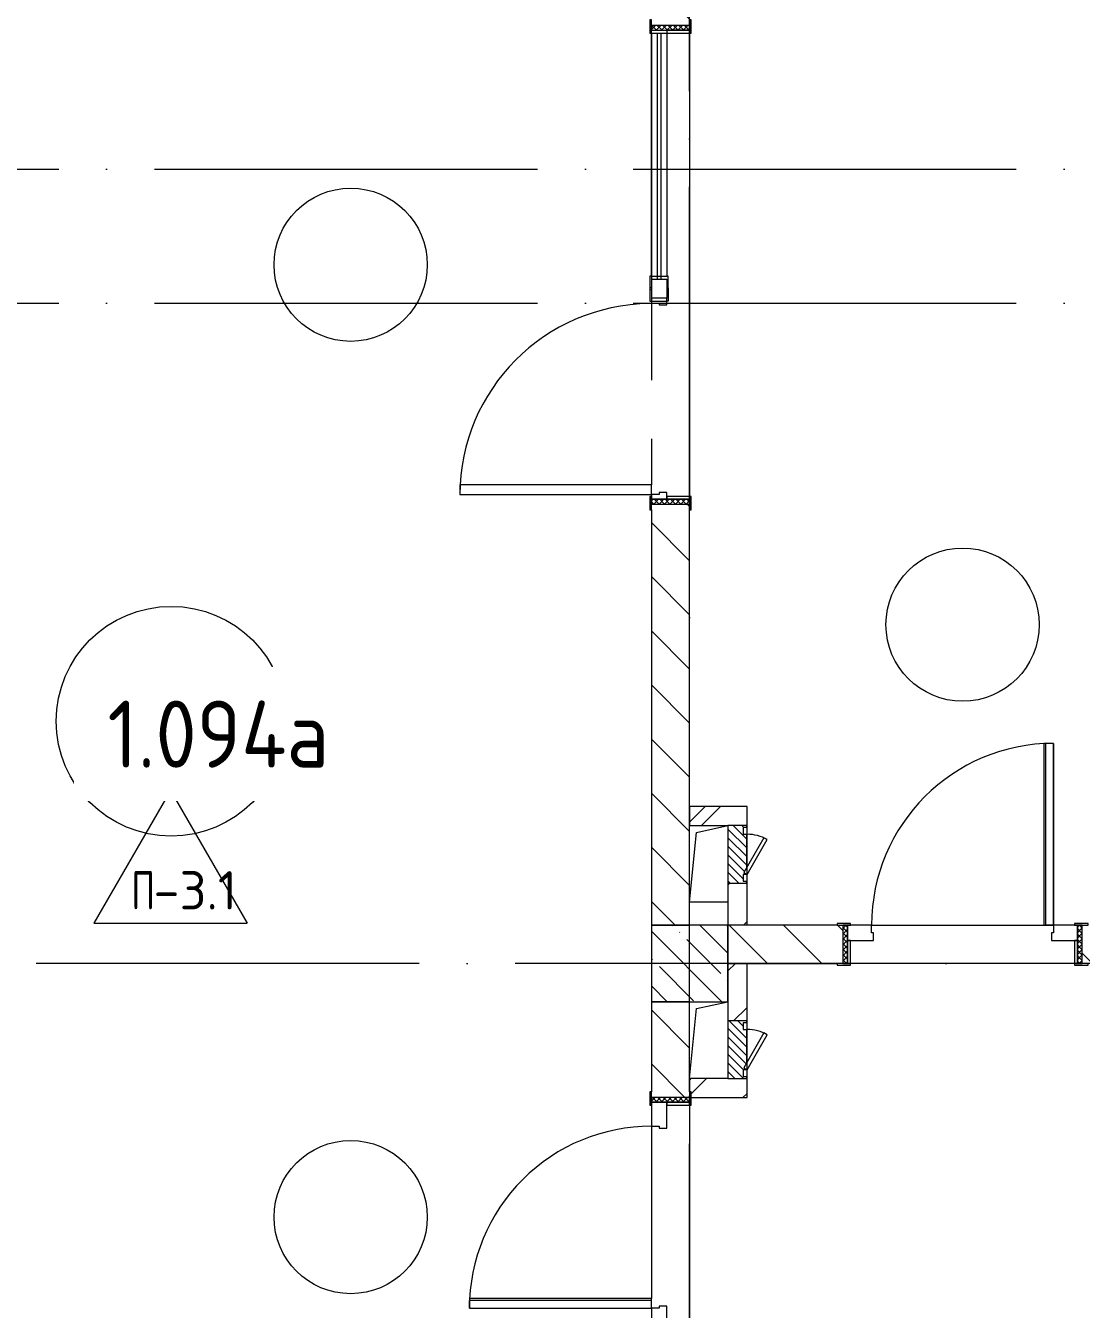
# Model space of a CAD drawing. Header units: millimetres. Extents: x -68946 to 288321, y -402657 to 324925.
# Drawn here: x 154071 to 159583, y 45718 to 52424 of the extents above; entities that cross this region are included whole.
import ezdxf

# ---------------------------------------------------------------- set-up
doc = ezdxf.new("R2010")
doc.units = ezdxf.units.MM
doc.linetypes.add('ADSK_Линия сетки', pattern=[2500, 2000, -250, 0, -250])
for name, color, linetype, lineweight in [('A-AREA-____-IDEN', 250, 'Continuous', 9), ('A-DETL-____-OTLN', 250, 'Continuous', 5), ('A-DETL-GENF-OTLN', 250, 'Continuous', 5), ('A-DOOR-____-IDEN', 31, 'Continuous', 9), ('A-DOOR-____-MCUT', 250, 'Continuous', 5), ('A-DOOR-____-OTLN', 250, 'Continuous', 5), ('A-DOOR-FRAM-MCUT', 31, 'Continuous', 5), ('A-DOOR-FRAM-OTLN', 31, 'Continuous', 5), ('A-DOOR-GLAZ-MCUT', 31, 'Continuous', 5), ('A-FLOR-____-IDEN', 11, 'Continuous', 9), ('A-FLOR-____-OTLN', 192, 'Continuous', 9), ('A-GENM-____-MCUT', 250, 'Continuous', 25), ('A-GENM-____-OTLN', 250, 'Continuous', 9), ('A-GLAZ-____-OTLN', 250, 'Continuous', 5), ('A-WALL-____-MCUT', 250, 'Continuous', 13), ('A-WALL-____-PATT', 250, 'Continuous', 13), ('I-WALL-____-OTLN', 250, 'Continuous', 9), ('S-COLS-____-MCUT', 250, 'Continuous', 25), ('S-COLS-____-OTLN', 250, 'Continuous', 9), ('S-GRID-____-OTLN', 250, 'Continuous', 9)]:
    doc.layers.add(name, color=color, linetype=linetype, lineweight=lineweight)
doc.styles.add('ISOCPEUR_1', font='isocpeur.ttf', dxfattribs={"width": 0.9, "height": 250})
doc.styles.add('ISOCPEUR_2', font='isocpeur.ttf', dxfattribs={"height": 160})
pattern_1 = [(135, (12287.91, -0.0006), (-141.42136, -141.42136), [])]
pattern_2 = [(135, (1676.41, 164.685), (-14.14214, -14.14214), []), (225, (1676.41, 164.685), (14.14214, -14.14214), [])]
pattern_3 = [(45, (-446.384, 164.685), (-14.1421, 14.1421), []), (135, (-446.384, 164.685), (-14.1421, -14.1421), [])]
pattern_4 = [(45, (12287.9, -0.0006), (-224.5064, 224.5064), []), (45, (12367.3, -0.0006), (0, 449.0128), []), (45, (12208.54, -0.0006), (0, 449.0128), [])]
pattern_5 = [(45, (125, 0), (-22.6274, 22.6274), [])]

# ---------------------------------------------------------------- blocks, each defined once
blk = doc.blocks.new('Дверь_СКБ_2Ст_Фрамуга2 - Н_ВВ-3_2500x2600h_Учебные помещения_Фрамуга слева-42054644-АР1_Маркировочный план 1 этажа С2и3')
at = {"layer": 'A-DOOR-____-OTLN'}
h = blk.add_hatch(dxfattribs=at)
h.set_pattern_fill('FP_8', color=256, style=0, pattern_type=2)
h.set_pattern_definition([(135, (1051.41, 164.685), (-14.1421, -14.1421), []), (225, (1051.41, 164.685), (14.1421, -14.1421), [])])
h.paths.add_polyline_path([(1237.5, -86.6), (1237.5, -100), (1262.5, -100), (1262.5, 100), (1237.5, 100)])
at = {"layer": 'A-DOOR-FRAM-OTLN'}
h = blk.add_hatch(dxfattribs=at)
h.set_pattern_fill('FP_9', color=256, style=0, pattern_type=2)
h.set_pattern_definition([(45, (-1071.384, 164.685), (-14.1421, 14.1421), []), (135, (-1071.384, 164.685), (-14.1421, -14.1421), [])])
h.paths.add_polyline_path([(-1237.5, 100), (-1237.5, -100), (-1212.5, -100), (-1212.5, 100), (-1228.7, 100)])
at = {"layer": 'A-DOOR-____-MCUT'}
for p, q in [((-1187.5, 1100), (-1187.5, 100)), ((-1137.5, 1100), (-1187.5, 1100)), ((-1137.5, 100), (-1137.5, 1100)), ((-1187.5, 100), (-1137.5, 100))]:
    blk.add_line(p, q, dxfattribs=at)
at = {"layer": 'A-DOOR-FRAM-MCUT'}
for p, q in [((-1197.5, 108), (-1267.5, 108)), ((-1267.5, 108), (-1267.5, 100)), ((-1267.5, 100), (-1197.5, 100)), ((-1212.5, 100), (-1237.5, 100)), ((-1237.5, 100), (-1237.5, -100)), ((-1187.5, 100), (-1212.5, 100)), ((-1212.5, 100), (-1212.5, 20)), ((-1212.5, -100), (-1212.5, 100)), ((-1197.5, 100), (-1197.5, 108)), ((-1187.5, 60), (-1187.5, 100)), ((-187.5, 100), (-187.5, 60)), ((-162.5, 100), (-187.5, 100)), ((-177.5, 108), (-177.5, 100)), ((-107.5, 108), (-177.5, 108)), ((-177.5, 100), (-177.5, 20)), ((-62.5, 100), (-162.5, 100)), ((-162.5, 20), (-162.5, 100)), ((-162.5, 20), (-162.5, 100)), ((-117.5, 108), (-117.5, 100)), ((-47.5, 108), (-117.5, 108)), ((-107.5, 100), (-107.5, 108)), ((-62.5, 100), (-62.5, 20)), ((-47.5, 100), (-47.5, 108)), ((-47.5, 100), (-47.5, 20)), ((-47.5, 100), (1237.5, 100)), ((1292.5, 108), (1222.5, 108)), ((1222.5, 108), (1222.5, 100)), ((1222.5, 100), (1222.5, 20)), ((1222.5, 100), (1292.5, 100)), ((1237.5, 100), (1237.5, 20)), ((1262.5, 100), (1237.5, 100)), ((1237.5, 100), (1237.5, -100)), ((1262.5, -100), (1262.5, 100)), ((1292.5, 100), (1292.5, 108)), ((-1212.5, 20), (-1177.5, 20)), ((-1197.5, 20), (-1212.5, 20)), ((-1212.5, 20), (-1212.5, -100)), ((-1197.5, -100), (-1197.5, 20)), ((-1177.5, 60), (-1187.5, 60)), ((-1177.5, 20), (-1177.5, 60)), ((-187.5, 60), (-197.5, 60)), ((-197.5, 60), (-197.5, 20)), ((-197.5, 20), (-162.5, 20)), ((-177.5, 12), (-177.5, 20)), ((-107.5, 12), (-177.5, 12)), ((-62.5, 20), (-162.5, 20)), ((-117.5, 20), (-117.5, 12)), ((-117.5, 12), (-47.5, 12)), ((-107.5, 20), (-107.5, 12)), ((-47.5, 12), (-47.5, 20)), ((1237.5, 20), (-47.5, 20)), ((1237.5, 20), (1222.5, 20)), ((1222.5, 20), (1222.5, -100)), ((1237.5, -100), (1237.5, 20)), ((-1197.5, -100), (-1267.5, -100)), ((-1267.5, -100), (-1267.5, -108)), ((-1267.5, -108), (-1197.5, -108)), ((-1237.5, -100), (-1212.5, -100)), ((-1212.5, -100), (-1197.5, -100)), ((-1197.5, -108), (-1197.5, -100)), ((1222.5, -100), (1237.5, -100)), ((1292.5, -100), (1222.5, -100)), ((1222.5, -100), (1222.5, -108)), ((1222.5, -108), (1292.5, -108)), ((1237.5, -100), (1262.5, -100)), ((1292.5, -108), (1292.5, -100))]:
    blk.add_line(p, q, dxfattribs=at)
at = {"layer": 'A-DOOR-GLAZ-MCUT'}
for p, q in [((1222.5, 70), (-62.5, 70)), ((1222.5, 50), (-62.5, 50))]:
    blk.add_line(p, q, dxfattribs=at)
blk = doc.blocks.new('Дверь_СКБ_1Ст_Фрамуга1 - Н_ВВ-9_1250x2600h_Лаборантская-42082236-АР1_Маркировочный план 1 этажа С2и3')
at = {"layer": 'A-DOOR-____-OTLN'}
h = blk.add_hatch(dxfattribs=at)
h.set_pattern_fill('FP_10', color=256, style=0, pattern_type=2)
h.set_pattern_definition(pattern_2)
h.paths.add_polyline_path([(612.5, -100), (637.5, -100), (637.5, 100), (612.5, 100), (612.5, -98.2)])
at = {"layer": 'A-DOOR-FRAM-OTLN'}
h = blk.add_hatch(dxfattribs=at)
h.set_pattern_fill('FP_11', color=256, style=0, pattern_type=2)
h.set_pattern_definition(pattern_3)
h.paths.add_polyline_path([(-612.5, -100), (-587.5, -100), (-587.5, 100), (-612.5, 100), (-612.5, 20)])
at = {"layer": 'A-DOOR-____-MCUT'}
for p, q in [((487.5, 1050), (437.5, 1050)), ((437.5, 1050), (437.5, 100)), ((487.5, 1050), (447.5, 1050)), ((447.5, 100), (447.5, 1050)), ((487.5, 100), (487.5, 1050)), ((487.5, 1050), (487.5, 100)), ((437.5, 100), (487.5, 100)), ((487.5, 100), (447.5, 100))]:
    blk.add_line(p, q, dxfattribs=at)
at = {"layer": 'A-DOOR-____-OTLN'}
blk.add_arc((487.5, 100), 950, 90, 180, dxfattribs=at)
at = {"layer": 'A-DOOR-FRAM-MCUT'}
for p, q in [((-572.5, 108), (-642.5, 108)), ((-642.5, 108), (-642.5, 100)), ((-642.5, 100), (-572.5, 100)), ((-587.5, 100), (-612.5, 100)), ((-612.5, 100), (-612.5, -100)), ((-462.5, 100), (-587.5, 100)), ((-587.5, 100), (-587.5, 20)), ((-587.5, -100), (-587.5, 100)), ((-572.5, 100), (-572.5, 108)), ((-462.5, 60), (-462.5, 100)), ((487.5, 100), (487.5, 60)), ((612.5, 100), (487.5, 100)), ((667.5, 108), (597.5, 108)), ((597.5, 108), (597.5, 100)), ((597.5, 100), (667.5, 100)), ((612.5, 20), (612.5, 100)), ((637.5, 100), (612.5, 100)), ((612.5, 100), (612.5, -100)), ((637.5, -100), (637.5, 100)), ((667.5, 100), (667.5, 108)), ((-587.5, 20), (-452.5, 20)), ((-572.5, 20), (-587.5, 20)), ((-587.5, 20), (-587.5, -100)), ((-572.5, -100), (-572.5, 20)), ((-452.5, 60), (-462.5, 60)), ((-452.5, 20), (-452.5, 60)), ((487.5, 60), (477.5, 60)), ((477.5, 60), (477.5, 20)), ((477.5, 20), (612.5, 20)), ((612.5, 20), (597.5, 20)), ((597.5, 20), (597.5, -100)), ((612.5, -100), (612.5, 20)), ((-572.5, -100), (-642.5, -100)), ((-642.5, -100), (-642.5, -108)), ((-642.5, -108), (-572.5, -108)), ((-612.5, -100), (-587.5, -100)), ((-587.5, -100), (-572.5, -100)), ((-572.5, -108), (-572.5, -100)), ((597.5, -100), (612.5, -100)), ((667.5, -100), (597.5, -100)), ((597.5, -100), (597.5, -108)), ((597.5, -108), (667.5, -108)), ((612.5, -100), (637.5, -100)), ((667.5, -108), (667.5, -100))]:
    blk.add_line(p, q, dxfattribs=at)
blk = doc.blocks.new('Дверь_СКБ_1Ст_Фрамуга1 - Н_ВВ-9л_1250x2600h_Лаборантская-42082131-АР1_Маркировочный план 1 этажа С2и3')
at = {"layer": 'A-DOOR-____-OTLN'}
h = blk.add_hatch(dxfattribs=at)
h.set_pattern_fill('FP_10', color=256, style=0, pattern_type=2)
h.set_pattern_definition(pattern_2)
h.paths.add_polyline_path([(612.5, -50), (612.5, -100), (637.5, -100), (637.5, 100), (612.5, 100), (612.5, 20)])
at = {"layer": 'A-DOOR-FRAM-OTLN'}
h = blk.add_hatch(dxfattribs=at)
h.set_pattern_fill('FP_11', color=256, style=0, pattern_type=2)
h.set_pattern_definition(pattern_3)
h.paths.add_polyline_path([(-612.5, -100), (-587.5, -100), (-587.5, 100), (-612.5, 100), (-612.5, 20)])
at = {"layer": 'A-DOOR-____-MCUT'}
for p, q in [((-462.5, 1050), (-462.5, 100)), ((-412.5, 1050), (-462.5, 1050)), ((-462.5, 1050), (-422.5, 1050)), ((-462.5, 1050), (-462.5, 100)), ((-422.5, 100), (-422.5, 1050)), ((-412.5, 100), (-412.5, 1050)), ((-462.5, 100), (-412.5, 100)), ((-462.5, 100), (-422.5, 100))]:
    blk.add_line(p, q, dxfattribs=at)
at = {"layer": 'A-DOOR-____-OTLN'}
blk.add_arc((-462.5, 100), 950, 360, 90, dxfattribs=at)
at = {"layer": 'A-DOOR-FRAM-MCUT'}
for p, q in [((-572.5, 108), (-642.5, 108)), ((-642.5, 108), (-642.5, 100)), ((-642.5, 100), (-572.5, 100)), ((-587.5, 100), (-612.5, 100)), ((-612.5, 100), (-612.5, -100)), ((-462.5, 100), (-587.5, 100)), ((-587.5, 100), (-587.5, 20)), ((-587.5, -100), (-587.5, 100)), ((-572.5, 100), (-572.5, 108)), ((-462.5, 60), (-462.5, 100)), ((487.5, 100), (487.5, 60)), ((612.5, 100), (487.5, 100)), ((667.5, 108), (597.5, 108)), ((597.5, 108), (597.5, 100)), ((597.5, 100), (667.5, 100)), ((612.5, 20), (612.5, 100)), ((637.5, 100), (612.5, 100)), ((612.5, 100), (612.5, -100)), ((637.5, -100), (637.5, 100)), ((667.5, 100), (667.5, 108)), ((-587.5, 20), (-452.5, 20)), ((-572.5, 20), (-587.5, 20)), ((-587.5, 20), (-587.5, -100)), ((-572.5, -100), (-572.5, 20)), ((-452.5, 60), (-462.5, 60)), ((-452.5, 20), (-452.5, 60)), ((487.5, 60), (477.5, 60)), ((477.5, 60), (477.5, 20)), ((477.5, 20), (612.5, 20)), ((612.5, 20), (597.5, 20)), ((597.5, 20), (597.5, -100)), ((612.5, -100), (612.5, 20)), ((-572.5, -100), (-642.5, -100)), ((-642.5, -100), (-642.5, -108)), ((-642.5, -108), (-572.5, -108)), ((-612.5, -100), (-587.5, -100)), ((-587.5, -100), (-572.5, -100)), ((-572.5, -108), (-572.5, -100)), ((597.5, -100), (612.5, -100)), ((667.5, -100), (597.5, -100)), ((597.5, -100), (597.5, -108)), ((597.5, -108), (667.5, -108)), ((612.5, -100), (637.5, -100)), ((667.5, -108), (667.5, -100))]:
    blk.add_line(p, q, dxfattribs=at)
blk = doc.blocks.new('_Wn_-As_OpeningMEP_floor__Rectangular - _Wn_-As_OpeningMEP_floor__Rectangular-34705337-АР1_Маркировочный план 1 этажа С2и3')
at = {"layer": 'A-DETL-GENF-OTLN', "lineweight": 5}
for p, q in [((-100, -150), (-64.6, 214.6)), ((-64.6, 214.6), (100, 250))]:
    blk.add_line(p, q, dxfattribs=at)
blk = doc.blocks.new('АР_Люк - ЛРС_ВК_300х400_внутренний_RAL 9003-42732426-АР1_Маркировочный план 1 этажа С2и3')
at = {"layer": 'A-DOOR-____-OTLN'}
h = blk.add_hatch(dxfattribs=at)
h.set_pattern_fill('FP_148', color=256, style=0, pattern_type=2)
h.set_pattern_definition(pattern_5)
h.paths.add_polyline_path([(275, 47), (275, 50), (265, 50), (265, 30), (230, 30), (230, 50), (220, 32.7), (190, 50), (20, 50), (20, 30), (-15, 30), (-15, 50), (-25, 50), (-25, -50), (275, -50)])
at = {"layer": 'A-DETL-GENF-OTLN', "lineweight": 5}
for p, q in [((275, 50), (-25, 50)), ((-25, 50), (-25, -50)), ((275, -50), (275, 50)), ((-25, -50), (275, -50))]:
    blk.add_line(p, q, dxfattribs=at)
at = {"layer": 'A-DOOR-____-MCUT', "lineweight": 5}
for p, q in [((48.1, 155), (38.1, 137.7)), ((38.1, 137.7), (220, 32.7)), ((230, 50), (48.1, 155)), ((20, 50), (-15, 50)), ((-15, 50), (-15, 30)), ((-15, 30), (20, 30)), ((20, 30), (20, 50)), ((220, 32.7), (230, 50)), ((265, 50), (230, 50)), ((230, 50), (230, 30)), ((230, 30), (265, 30)), ((265, 30), (265, 50))]:
    blk.add_line(p, q, dxfattribs=at)
blk.add_arc((230, 50), 210, 150, 180, dxfattribs=at)
at = {"layer": 'A-DOOR-____-OTLN'}
blk.add_line((230, 50), (48.1, 155), dxfattribs=at)
blk = doc.blocks.new('ASML_АР_Отделка Люка - ВО Отделка люков_Грунтовка 0_Шпатлевка 0_Окраска 0_0-42467640-АР1_Маркировочный план 1 этажа С2и3')
at = {"layer": 'A-GENM-____-MCUT', "lineweight": 5}
for p, q in [((-140, 3), (-150, 3)), ((-150, 3), (-150, 0)), ((65, 3), (-105, 3)), ((150, 3), (140, 3)), ((150, 0), (150, 3)), ((-150, 0), (-140, 0)), ((-105, 0), (70.2, 0)), ((103.3, 0), (105, 0)), ((140, 0), (150, 0))]:
    blk.add_line(p, q, dxfattribs=at)
blk = doc.blocks.new('АР_Люк - ЛРС_ВК_300х400_внутренний_RAL 9003-42726780-АР1_Маркировочный план 1 этажа С2и3')
at = {"layer": 'A-DOOR-____-OTLN'}
h = blk.add_hatch(dxfattribs=at)
h.set_pattern_fill('FP_148', color=256, style=0, pattern_type=2)
h.set_pattern_definition(pattern_5)
h.paths.add_polyline_path([(92.8, -50), (275, -50), (275, 50), (265, 50), (265, 30), (230, 30), (230, 50), (220, 32.7), (190, 50), (20, 50), (20, 30), (-15, 30), (-15, 50), (-25, 50), (-25, -50), (38.1, -50)])
at = {"layer": 'A-DETL-GENF-OTLN', "lineweight": 5}
for p, q in [((275, 50), (-25, 50)), ((-25, 50), (-25, -50)), ((275, -50), (275, 50)), ((-25, -50), (275, -50))]:
    blk.add_line(p, q, dxfattribs=at)
at = {"layer": 'A-DOOR-____-MCUT', "lineweight": 5}
for p, q in [((48.1, 155), (38.1, 137.7)), ((38.1, 137.7), (220, 32.7)), ((230, 50), (48.1, 155)), ((20, 50), (-15, 50)), ((-15, 50), (-15, 30)), ((-15, 30), (20, 30)), ((20, 30), (20, 50)), ((220, 32.7), (230, 50)), ((265, 50), (230, 50)), ((230, 50), (230, 30)), ((230, 30), (265, 30)), ((265, 30), (265, 50))]:
    blk.add_line(p, q, dxfattribs=at)
blk.add_arc((230, 50), 210, 150, 180, dxfattribs=at)
at = {"layer": 'A-DOOR-____-OTLN'}
blk.add_line((230, 50), (48.1, 155), dxfattribs=at)
blk = doc.blocks.new('AAR_СКБ_Марка_Помещения_мал - Номер-28977439-АР1_Маркировочный план 1 этажа С2и3')
at = {"layer": 'A-AREA-____-IDEN'}
blk.add_circle((-0.028, 0), 3, dxfattribs=at)
blk = doc.blocks.new('ADSK_Марка_Дверь - Типоразмер_ADSK_Марка-30565456-АР1_Маркировочный план 1 этажа С2и3')
at = {"layer": 'A-DOOR-____-IDEN'}
blk.add_circle((0, 0), 4, dxfattribs=at)
blk = doc.blocks.new('AAR_СКБ_Марка_Перекрытия - Марка пола-17325028-АР1_Маркировочный план 1 этажа С2и3')
at = {"layer": 'A-FLOR-____-IDEN'}
for p, q in [((0, 6.932), (-4.002, 0)), ((0, 6.932), (4.002, 0)), ((-4.002, 0), (4.002, 0))]:
    blk.add_line(p, q, dxfattribs=at)

msp = doc.modelspace()

# ---------------------------------------------------------------- hatches: boundary and pattern name
at = {"layer": 'A-WALL-____-PATT', "lineweight": 15, "true_color": 0x000000}
h = msp.add_hatch(dxfattribs=at)
h.set_pattern_fill('FP_2', color=18, style=0, pattern_type=2)
h.set_pattern_definition(pattern_1)
h.paths.add_polyline_path([(157537.8919, 45374.9994), (157537.8919, 45574.9994), (157337.8919, 45574.9994), (157337.8919, 45374.9994)])
h.paths.add_polyline_path([(157537.8917, 46825), (157537.8919, 47325), (157337.8919, 47325), (157337.8919, 46825)])
h.paths.add_polyline_path([(157337.8919, 47725), (157537.8919, 47725), (157537.8919, 49924.9994), (157337.8919, 49924.9994), (157337.8919, 47901.9537)])
h.paths.add_polyline_path([(157537.8919, 52424.9994), (157537.8919, 53425), (157337.8919, 53425), (157337.8919, 52424.9994), (157529.5501, 52424.9994)])
h = msp.add_hatch(dxfattribs=at)
h.set_pattern_fill('FP_5', color=18, style=0, pattern_type=2)
h.set_pattern_definition(pattern_4)
h.paths.add_polyline_path([(157737.8919, 48244.9994), (157737.9138, 48245.0027), (157737.8919, 48344.9994), (157537.9138, 48344.9994), (157537.9138, 48244.9994), (157716.34, 48244.9994)])
h = msp.add_hatch(dxfattribs=at)
h.set_pattern_fill('FP_5', color=18, style=0, pattern_type=2)
h.set_pattern_definition(pattern_4)
h.paths.add_polyline_path([(157737.9138, 47725), (157837.9138, 47725), (157837.9138, 47944.9994), (157737.9138, 47944.9994), (157737.9138, 47725.0438)])
h.paths.add_polyline_path([(157834.9138, 48244.9994), (157837.9138, 48244.9994), (157837.9138, 48344.9994), (157737.9138, 48344.9994), (157737.9138, 48244.9994)])
h = msp.add_hatch(dxfattribs=at)
h.set_pattern_fill('FP_2', color=18, style=0, pattern_type=2)
h.set_pattern_definition(pattern_1)
h.paths.add_polyline_path([(162658.5476, 47525), (164837.8919, 47525), (164837.8919, 47725), (159587.8919, 47725), (159587.8919, 47525), (162568.9749, 47525)])
h.paths.add_polyline_path([(158307.8919, 47525), (158337.8919, 47525), (158337.8919, 47725), (157737.8919, 47725), (157737.8919, 47525), (157837.9138, 47525)])
h = msp.add_hatch(dxfattribs=at)
h.set_pattern_fill('FP_5', color=18, style=0, pattern_type=2)
h.set_pattern_definition(pattern_4)
h.paths.add_polyline_path([(157837.9138, 47225), (157837.9138, 47525), (157737.9138, 47525), (157737.9138, 47225), (157834.9138, 47225)])
h = msp.add_hatch(dxfattribs=at)
h.set_pattern_fill('FP_5', color=18, style=0, pattern_type=2)
h.set_pattern_definition(pattern_4)
h.paths.add_polyline_path([(157737.8919, 46825), (157837.9138, 46825), (157837.9138, 46925), (157537.9138, 46924.7742), (157537.9138, 46854.9994), (157545.8919, 46854.9994), (157545.8919, 46825), (157716.34, 46825)])
at = {"layer": 'S-COLS-____-OTLN', "lineweight": 5, "true_color": 0x000000}
h = msp.add_hatch(dxfattribs=at)
h.set_pattern_fill('FP_1', color=18, style=0, pattern_type=2)
h.set_pattern_definition([(135, (12287.91, -0.0006), (-142.5612, -142.5612), []), (135, (12430.48, -0.0006), (-142.5612, -142.5612), [252.016, -50.403, 3.353, -47.05])])
h.paths.add_polyline_path([(157537.8919, 47325), (157737.8919, 47325.0006), (157737.8919, 47725), (157337.8919, 47725), (157337.8919, 47325)])

# ---------------------------------------------------------------- linework, layer by layer
at = {"layer": 'A-DETL-____-OTLN', "color": 18, "true_color": 0x000000}
msp.add_arc((157337.8872, 49971.9328), 1000, 90.57296735, 179.82429283, dxfattribs=at)
at = {"layer": 'A-FLOR-____-OTLN', "color": 18, "lineweight": 5, "true_color": 0x000000}
for p, q in [((157337.8919, 52384.9994), (157337.8919, 50999.9994)), ((157337.8919, 50974.9994), (157337.8919, 50572.4508)), ((157337.8919, 50265.9911), (157337.8919, 50024.9994)), ((157716.34, 48244.9994), (157737.8919, 48244.9994)), ((157737.8919, 47844.9994), (157537.8919, 47844.9994)), ((157337.8919, 46674.9994), (157337.8919, 45774.9994))]:
    msp.add_line(p, q, dxfattribs=at)
at = {"layer": 'A-WALL-____-MCUT', "color": 18, "lineweight": 15, "true_color": 0x000000}
for p, q in [((157337.8919, 49894.9994), (157337.8919, 47725)), ((157537.8919, 47725), (157537.8919, 49894.9994)), ((157837.9138, 48344.9994), (157537.9138, 48344.9994)), ((157537.9138, 48344.9994), (157537.9138, 48244.9994)), ((157837.9138, 48244.9994), (157837.9138, 48344.9994)), ((157537.9138, 48244.9994), (157737.9138, 48244.9994)), ((157737.9138, 48244.9994), (157737.9138, 47725)), ((157837.9138, 47725), (157837.9138, 47944.9994)), ((157337.8919, 47725), (157537.8919, 47725)), ((158307.8919, 47725), (157737.8919, 47725)), ((157737.8919, 47725), (157737.8919, 47525)), ((157737.8919, 47525), (158307.8919, 47525)), ((157737.9138, 47525), (157737.9138, 46925)), ((157837.9138, 47225), (157837.9138, 47525)), ((157337.8919, 47325), (157337.8919, 46854.9994)), ((157537.8919, 47325), (157337.8919, 47325)), ((157537.8919, 46854.9994), (157537.8919, 47325)), ((157737.9138, 46925), (157537.9138, 46925)), ((157537.9138, 46925), (157537.9138, 46854.9994)), ((157837.9138, 46825), (157837.9138, 46925)), ((157545.8919, 46825), (157837.9138, 46825))]:
    msp.add_line(p, q, dxfattribs=at)
at = {"layer": 'I-WALL-____-OTLN', "color": 18, "lineweight": 15, "true_color": 0x000000}
for p, q in [((157537.8919, 52384.9994), (157537.8919, 49964.9994)), ((158487.8919, 47725), (159387.8919, 47725)), ((159547.8919, 47525), (158377.8919, 47525)), ((157537.8919, 46784.9994), (157537.8919, 45614.9994))]:
    msp.add_line(p, q, dxfattribs=at)
at = {"layer": 'S-COLS-____-MCUT', "color": 18, "lineweight": 5, "true_color": 0x000000}
for p, q in [((157337.8919, 47725), (157337.8919, 47325)), ((157737.8919, 47725), (157537.8919, 47725)), ((157737.8919, 47325), (157737.8919, 47725)), ((157537.8919, 47325), (157737.8919, 47325))]:
    msp.add_line(p, q, dxfattribs=at)
at = {"layer": 'S-COLS-____-OTLN', "color": 18, "lineweight": 5, "true_color": 0x000000}
for p, q in [((157537.8919, 47725), (157337.8919, 47725)), ((157337.8919, 47325), (157537.8919, 47325))]:
    msp.add_line(p, q, dxfattribs=at)
at = {"layer": 'S-GRID-____-OTLN', "color": 18, "linetype": 'ADSK_Линия сетки', "true_color": 0x000000}
for p, q in [((157537.9138, -2919.5356), (157537.9138, 61063.6538)), ((77240.3519, 51675), (168626.8279, 51675)), ((77240.3519, 50975), (168626.8279, 50975)), ((168626.8279, 47525), (111607.9138, 47525))]:
    msp.add_line(p, q, dxfattribs=at)

# ---------------------------------------------------------------- block references
at = {"layer": 'A-AREA-____-IDEN', "color": 18, "true_color": 0x000000, "xscale": 200, "yscale": 200, "zscale": 99.99999999999993}
msp.add_blockref('AAR_СКБ_Марка_Помещения_мал - Номер-28977439-АР1_Маркировочный план 1 этажа С2и3', (154836.2932, 48790.6627), dxfattribs=at)
at = {"layer": 'A-DOOR-____-IDEN', "color": 18, "true_color": 0x000000, "xscale": 99.99999999999993, "yscale": 99.99999999999993, "zscale": 99.99999999999993}
for p in [(155767.8919, 51174.9994), (158962.8919, 49295), (155767.8919, 46199.9994)]:
    msp.add_blockref('ADSK_Марка_Дверь - Типоразмер_ADSK_Марка-30565456-АР1_Маркировочный план 1 этажа С2и3', p, dxfattribs=at)
at = {"layer": 'A-DOOR-____-OTLN', "color": 18, "true_color": 0x000000}
for name, p, rotation in [('Дверь_СКБ_2Ст_Фрамуга2 - Н_ВВ-3_2500x2600h_Учебные помещения_Фрамуга слева-42054644-АР1_Маркировочный план 1 этажа С2и3', (157437.8919, 51162.4994), 89.99999999999993), ('АР_Люк - ЛРС_ВК_300х400_внутренний_RAL 9003-42726780-АР1_Маркировочный план 1 этажа С2и3', (157787.9138, 48219.9994), 270), ('АР_Люк - ЛРС_ВК_300х400_внутренний_RAL 9003-42732426-АР1_Маркировочный план 1 этажа С2и3', (157787.9138, 47200), 270), ('Дверь_СКБ_1Ст_Фрамуга1 - Н_ВВ-9л_1250x2600h_Лаборантская-42082131-АР1_Маркировочный план 1 этажа С2и3', (157437.8919, 46187.4994), 89.99999999999993)]:
    msp.add_blockref(name, p, dxfattribs=dict(at, rotation=rotation))
msp.add_blockref('Дверь_СКБ_1Ст_Фрамуга1 - Н_ВВ-9_1250x2600h_Лаборантская-42082236-АР1_Маркировочный план 1 этажа С2и3', (158950.3919, 47625), dxfattribs=at)
at = {"layer": 'A-FLOR-____-IDEN', "color": 18, "true_color": 0x000000, "xscale": 99.99999999999993, "yscale": 99.99999999999993, "zscale": 99.99999999999993}
msp.add_blockref('AAR_СКБ_Марка_Перекрытия - Марка пола-17325028-АР1_Маркировочный план 1 этажа С2и3', (154827.8786, 47735.9171), dxfattribs=at)
at = {"layer": 'A-GENM-____-OTLN', "color": 18, "lineweight": 5, "true_color": 0x000000, "rotation": 270}
for p in [(157834.9138, 48094.9994), (157834.9138, 47075)]:
    msp.add_blockref('ASML_АР_Отделка Люка - ВО Отделка люков_Грунтовка 0_Шпатлевка 0_Окраска 0_0-42467640-АР1_Маркировочный план 1 этажа С2и3', p, dxfattribs=at)
at = {"layer": 'A-GLAZ-____-OTLN', "color": 18, "true_color": 0x000000}
for p in [(157637.8919, 47994.9994), (157637.8919, 47075)]:
    msp.add_blockref('_Wn_-As_OpeningMEP_floor__Rectangular - _Wn_-As_OpeningMEP_floor__Rectangular-34705337-АР1_Маркировочный план 1 этажа С2и3', p, dxfattribs=at)

# ---------------------------------------------------------------- texts
at = {"layer": 'A-FLOR-____-IDEN', "color": 18, "true_color": 0x000000, "char_height": 200, "attachment_point": 1, "style": 'ISOCPEUR_2'}
for s, insert, width in [('\\fISOCPEUR|b0|i0|c204|p34|;\\W.7;П', (154622.6437, 48007.3029), 140.295312), ('-3.1', (154738.3989, 48007.3029), 381.60325)]:
    msp.add_mtext(s, dxfattribs=dict(at, insert=insert, width=width))

# ---------------------------------------------------------------- next in the draw order: texts
at = {"layer": 'A-AREA-____-IDEN', "color": 18, "true_color": 0x000000, "insert": (154497.9929, 48898.1483), "char_height": 350, "width": 776.0335, "attachment_point": 1, "style": 'ISOCPEUR_1', "bg_fill": 3, "box_fill_scale": 1.5, "bg_fill_color": 256, "bg_fill_transparency": 0}
msp.add_mtext('1.094a', dxfattribs=at)

doc.saveas('drawing.dxf')
